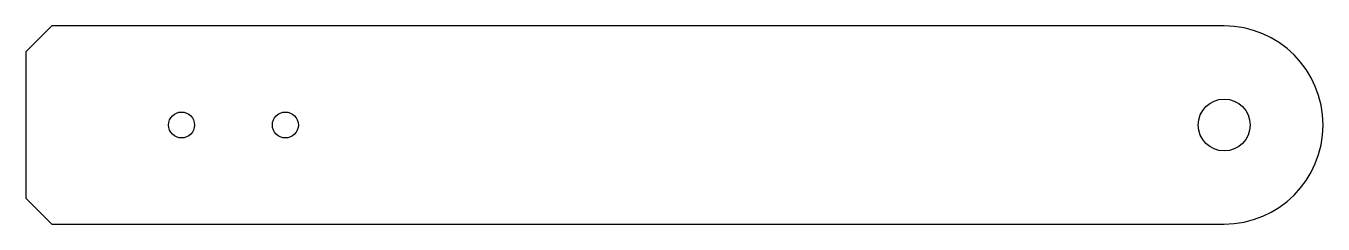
# Model space of a CAD drawing. Header units: millimetres. Extents: x -12.5 to 12.5, y -1.9 to 1.9.
import ezdxf

# ---------------------------------------------------------------- set-up
doc = ezdxf.new("R2010")
doc.units = ezdxf.units.MM

msp = doc.modelspace()

# ---------------------------------------------------------------- linework, layer by layer
at = {"color": 7, "linetype": 'Continuous', "lineweight": 25}
for p, q in [((-12, 1.905), (-12.5, 1.405)), ((10.595, 1.905), (-12, 1.905)), ((-12.5, 1.405), (-12.5, -1.405)), ((-12.5, -1.405), (-12, -1.905)), ((-12, -1.905), (10.595, -1.905))]:
    msp.add_line(p, q, dxfattribs=at)
for centre, radius in [((10.595, 0), 0.5), ((-9.5, 0), 0.25), ((-7.5, 0), 0.25)]:
    msp.add_circle(centre, radius, dxfattribs=at)
msp.add_arc((10.595, 0), 1.905, 270, 90, dxfattribs=at)

doc.saveas('drawing.dxf')
